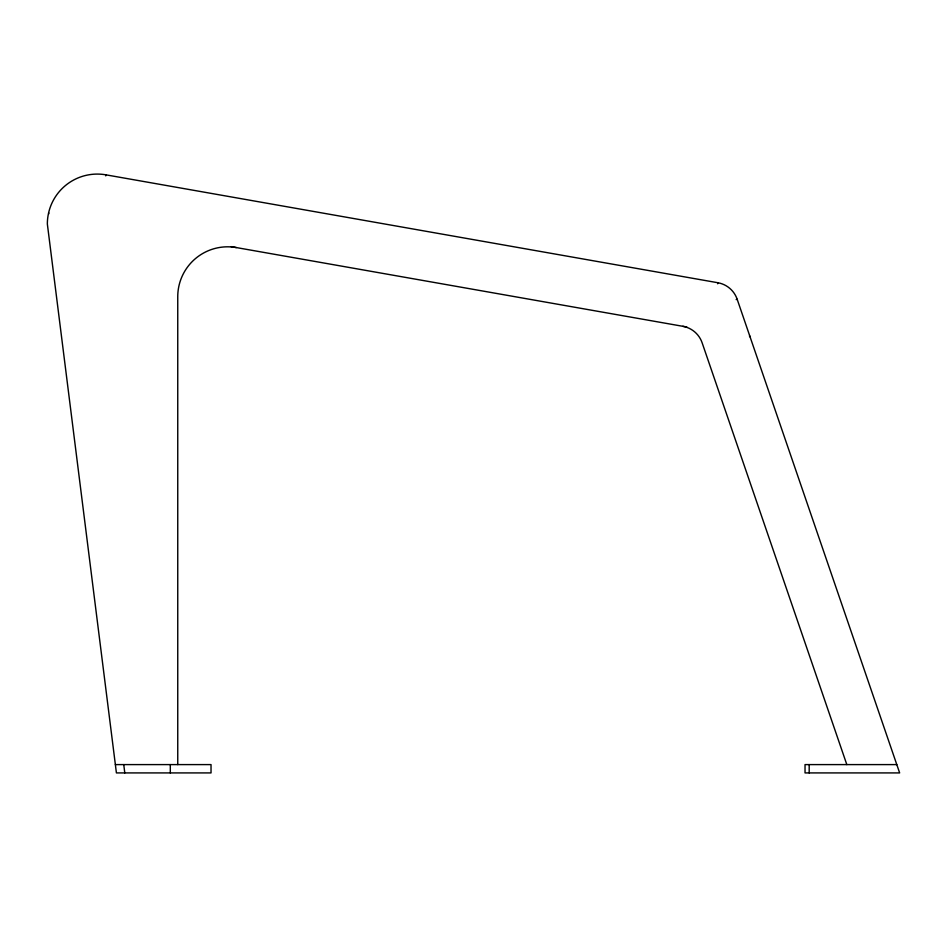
<?xml version="1.0" encoding="UTF-8"?>
<svg xmlns="http://www.w3.org/2000/svg" width="947" height="947" viewBox="0 0 947 947"><rect width="100%" height="100%" fill="white"/><g stroke="black" fill="none" stroke-linecap="round" stroke-linejoin="round"><path stroke-width="1.42" d="M48.652 212.696L48.794 213.833M105.756 175.882L105.946 174.84L717.873 282.739A24.965 24.965 0 0 1 737.157 299.228L899.65 772.918L805.033 772.918L805.033 764.596L896.797 764.596M717.696 283.78L717.85 282.857M749.598 336.694L749.622 335.569M736.162 299.572L737.157 299.228M115.368 764.596L211.027 764.596L211.027 772.918L116.41 772.918L47.35 224.001A49.919 49.919 0 0 1 105.946 174.84M231.104 246.646L686.8 326.999M846.819 764.596L702.118 342.778A24.965 24.965 0 0 0 682.834 326.301M123.749 764.596L124.791 772.918M809.188 764.596L809.188 772.918M177.752 764.596L177.752 296.731A49.919 49.919 0 0 1 236.348 247.569M170.306 764.596L170.306 772.918"/></g></svg>
